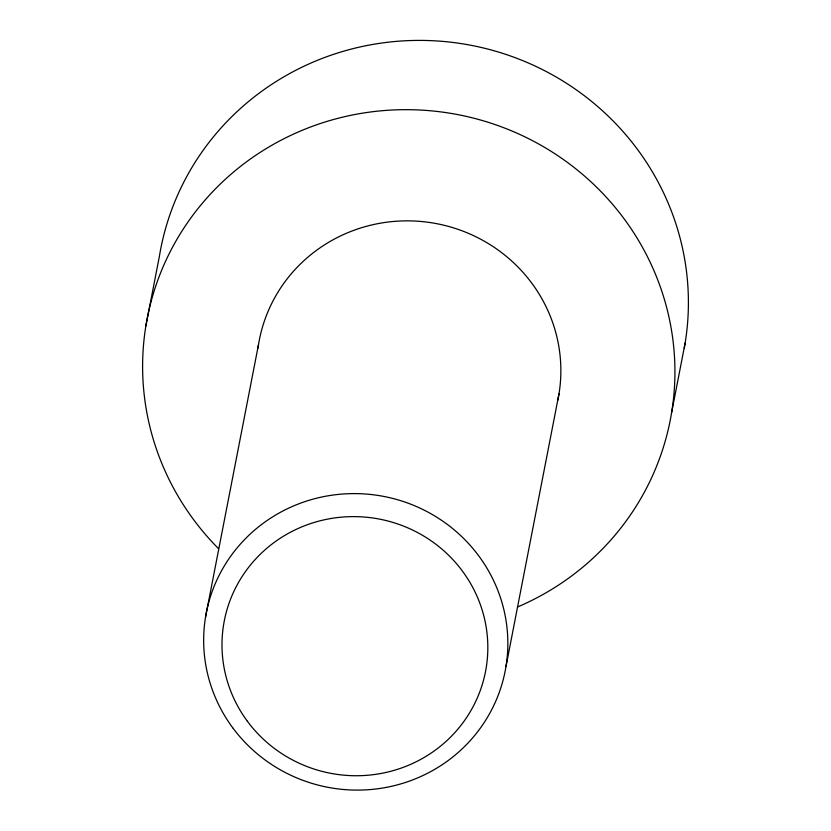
<?xml version="1.0" encoding="UTF-8"?>
<svg xmlns="http://www.w3.org/2000/svg" width="831" height="831" viewBox="0 0 831 831"><rect width="100%" height="100%" fill="white"/><g stroke="black" fill="none" stroke-linecap="round" stroke-linejoin="round"><path stroke-width="1.25" d="M145.882 325.845L159.344 256.571A266.429 259.179 11 0 1 466.471 44.469A266.429 259.179 11 0 1 684.256 348.106M205.527 617.132L258.545 344.387M505.975 666.576L558.993 393.832M671.656 412.373L685.118 343.11M218.376 548.481A266.429 259.179 11 0 1 246.423 161.889A266.429 259.179 11 0 1 637.304 238.435A266.429 259.179 11 0 1 517.401 607.046M257.984 348.189A152.25 148.105 11 0 1 433.886 223.155A152.25 148.105 11 0 1 557.819 400.147M232.69 727.738A152.25 148.105 11 0 0 494.694 703.566A152.25 148.105 11 0 0 339.869 494.258A152.25 148.105 11 0 0 232.69 727.738M247.368 721.235A133.053 129.428 11 0 0 476.329 700.118A133.053 129.428 11 0 0 341.032 517.194A133.053 129.428 11 0 0 247.368 721.235"/></g></svg>
